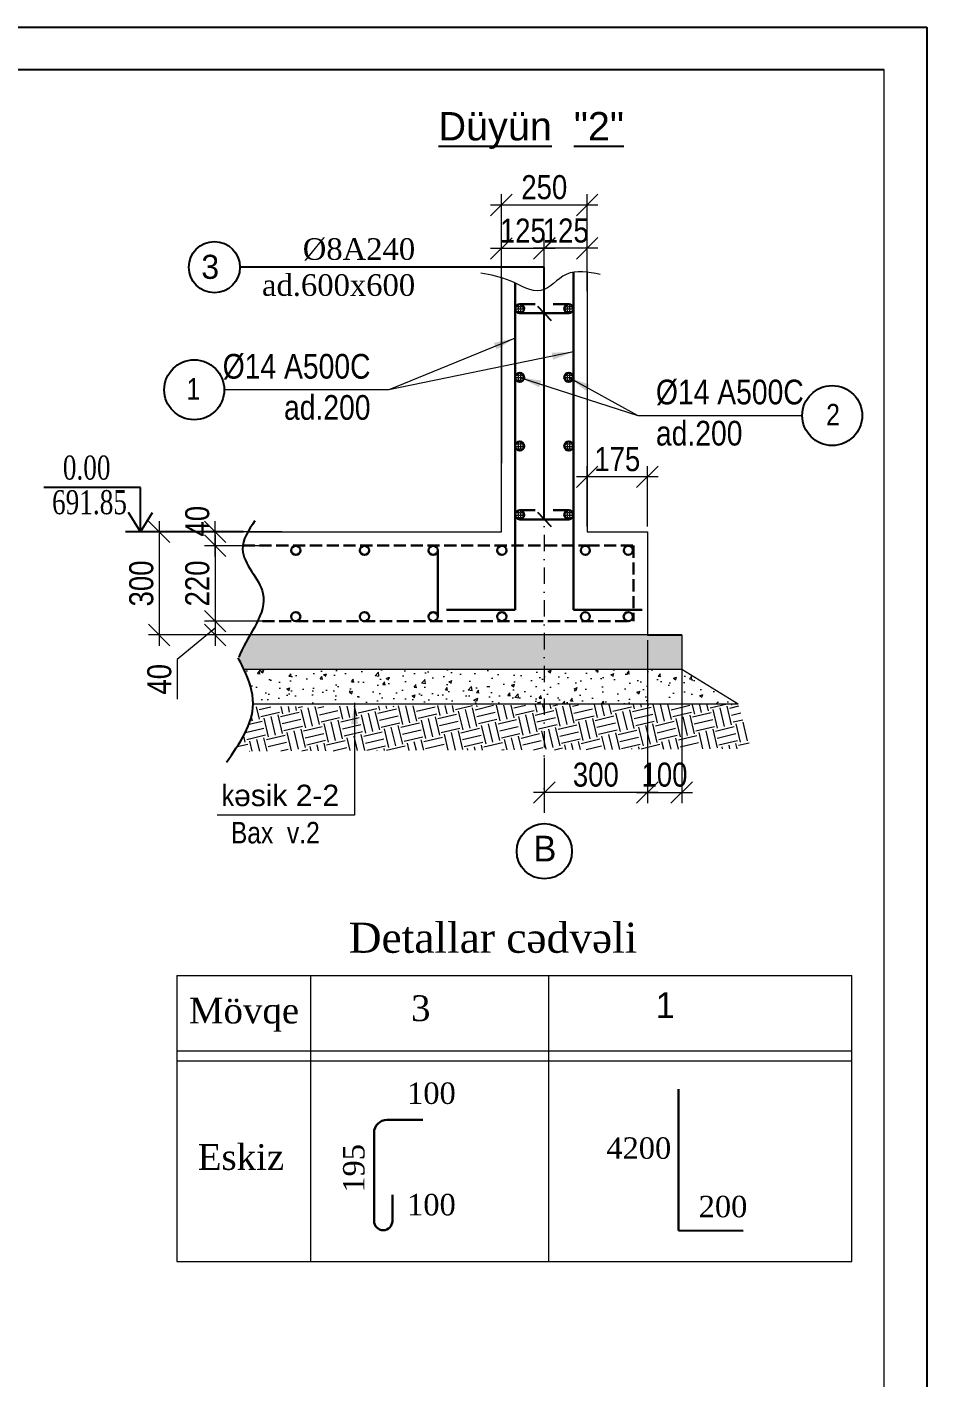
# Model space of a CAD drawing. Header units: millimetres. Extents: x 1177285 to 1225570, y -905119 to -683091.
# Drawn here: x 1215089 to 1225570, y -795209 to -779477 of the extents above; entities that cross this region are included whole.
import ezdxf

# ---------------------------------------------------------------- set-up
doc = ezdxf.new("R2010")
doc.units = ezdxf.units.MM
doc.linetypes.add('DASHDOT', pattern=[25.4, 12.7, -6.35, 0, -6.35])
doc.linetypes.add('Hidden Line', pattern=[391.222223, 282.222223, -109])
doc.layers.add('Annotation - Text', color=7, linetype='Continuous')
doc.layers.add('Text', color=7, linetype='Continuous')
doc.layers.add('Layer3', color=7, linetype='Continuous', lineweight=13)
doc.layers.add('xett', color=7, linetype='Continuous', lineweight=0)
doc.styles.add('400', font='times.ttf', dxfattribs={"width": 0.75, "height": 300})
doc.styles.get("Standard").update_dxf_attribs({"font": 'a3ar(la).ttf'})
doc.styles.add('style3', font='ARIAAL_.TTF', dxfattribs={"height": 300})
doc.styles.add('Times  New  Roman (Unicod)', font='times.ttf')
doc.styles.add('Times New  Roman', font='times.ttf')
doc.styles.add('Times New Roman', font='times.ttf')
doc.styles.add('yazitipi', font='ARIALN.TTF')
doc.dimstyles.new('sevda', dxfattribs={"dimscale": 100, "dimtxt": 2.8, "dimasz": 2.5, "dimexe": 1.25, "dimexo": 0.625, "dimtad": 1, "dimtxsty": 'yazitipi', "dimblk": 'OBLIQUE', "dimcen": 2.5, "dimdle": 1.25, "dimclrd": 253, "dimclre": 253, "dimclrt": 73, "dimaunit": 1, "dimadec": 3, "dimazin": 0, "dimtfac": 1, "dimtmove": 1, "dimatfit": 3, "dimfxl": 1, "dimlwd": 13, "dimlwe": 13, "dimarcsym": 0})

# ---------------------------------------------------------------- blocks, each defined once
blk = doc.blocks.new('_Oblique')
at = {"color": 0, "linetype": 'ByBlock', "lineweight": -2}
blk.add_line((-0.5, -0.5), (0.5, 0.5), dxfattribs=at)
blk = doc.blocks.new('*D72')
at = {"color": 253, "lineweight": 13, "ltscale": 15, "transparency": 16777216}
for p, q in [((1222313, -786619), (1222313, -788516)), ((1221113, -787988), (1221113, -788516)), ((1222438, -788391), (1220988, -788391))]:
    blk.add_line(p, q, dxfattribs=at)
at = {"layer": 'Defpoints', "color": 0, "lineweight": 30, "ltscale": 15, "transparency": 16777216}
for p in [(1222313, -786557), (1221113, -787926), (1221113, -788391)]:
    blk.add_point(p, dxfattribs=at)
at = {"color": 253, "lineweight": 13, "ltscale": 15, "transparency": 16777216, "xscale": 250, "yscale": 250, "zscale": 250, "rotation": 180}
blk.add_blockref('_Oblique', (1221113, -788391), dxfattribs=at)
at = {"color": 253, "lineweight": 13, "ltscale": 15, "transparency": 16777216, "xscale": 250, "yscale": 250, "zscale": 250}
blk.add_blockref('_Oblique', (1222313, -788391), dxfattribs=at)
at = {"color": 73, "ltscale": 15, "transparency": 16777216, "insert": (1221713, -788185), "char_height": 280, "attachment_point": 5, "style": 'yazitipi'}
blk.add_mtext('300', dxfattribs=at)
blk = doc.blocks.new('*D73')
at = {"color": 253, "lineweight": 13, "ltscale": 15, "transparency": 16777216}
for p, q in [((1222313, -786619), (1222313, -788516)), ((1222713, -786619), (1222713, -788516)), ((1222188, -788391), (1222838, -788391))]:
    blk.add_line(p, q, dxfattribs=at)
at = {"layer": 'Defpoints', "color": 0, "lineweight": 30, "ltscale": 15, "transparency": 16777216}
for p in [(1222313, -786557), (1222713, -786557), (1222713, -788391)]:
    blk.add_point(p, dxfattribs=at)
at = {"color": 253, "lineweight": 13, "ltscale": 15, "transparency": 16777216, "xscale": 250, "yscale": 250, "zscale": 250, "rotation": 180}
blk.add_blockref('_Oblique', (1222313, -788391), dxfattribs=at)
at = {"color": 253, "lineweight": 13, "ltscale": 15, "transparency": 16777216, "xscale": 250, "yscale": 250, "zscale": 250}
blk.add_blockref('_Oblique', (1222713, -788391), dxfattribs=at)
at = {"color": 73, "ltscale": 15, "transparency": 16777216, "insert": (1222513, -788185), "char_height": 280, "attachment_point": 5, "style": 'yazitipi'}
blk.add_mtext('100', dxfattribs=at)
blk = doc.blocks.new('*D74')
at = {"color": 253, "lineweight": 13, "ltscale": 15, "transparency": 16777216}
for p, q in [((1221613, -785294), (1221613, -784591)), ((1222313, -785294), (1222313, -784591)), ((1222438, -784716), (1221488, -784716))]:
    blk.add_line(p, q, dxfattribs=at)
at = {"layer": 'Defpoints', "color": 0, "lineweight": 30, "ltscale": 15, "transparency": 16777216}
for p in [(1221613, -784716), (1221613, -785357), (1222313, -785357)]:
    blk.add_point(p, dxfattribs=at)
at = {"color": 253, "lineweight": 13, "ltscale": 15, "transparency": 16777216, "xscale": 250, "yscale": 250, "zscale": 250, "rotation": 180}
blk.add_blockref('_Oblique', (1221613, -784716), dxfattribs=at)
at = {"color": 253, "lineweight": 13, "ltscale": 15, "transparency": 16777216, "xscale": 250, "yscale": 250, "zscale": 250}
blk.add_blockref('_Oblique', (1222313, -784716), dxfattribs=at)
at = {"color": 73, "ltscale": 15, "transparency": 16777216, "insert": (1221963, -784511), "char_height": 280, "attachment_point": 5, "style": 'yazitipi'}
blk.add_mtext('175', dxfattribs=at)
blk = doc.blocks.new('*D75')
at = {"color": 253, "lineweight": 13, "ltscale": 15, "transparency": 16777216}
for p, q in [((1221113, -782366), (1221113, -781929)), ((1221613, -782555), (1221613, -781929)), ((1221738, -782054), (1220988, -782054))]:
    blk.add_line(p, q, dxfattribs=at)
at = {"layer": 'Defpoints', "color": 0, "lineweight": 30, "ltscale": 15, "transparency": 16777216}
for p in [(1221113, -782054), (1221113, -782428), (1221613, -782617)]:
    blk.add_point(p, dxfattribs=at)
at = {"color": 253, "lineweight": 13, "ltscale": 15, "transparency": 16777216, "xscale": 250, "yscale": 250, "zscale": 250, "rotation": 180}
blk.add_blockref('_Oblique', (1221113, -782054), dxfattribs=at)
at = {"color": 253, "lineweight": 13, "ltscale": 15, "transparency": 16777216, "xscale": 250, "yscale": 250, "zscale": 250}
blk.add_blockref('_Oblique', (1221613, -782054), dxfattribs=at)
at = {"color": 73, "ltscale": 15, "transparency": 16777216, "insert": (1221363, -781849), "char_height": 280, "attachment_point": 5, "style": 'yazitipi'}
blk.add_mtext('125', dxfattribs=at)
blk = doc.blocks.new('*D76')
at = {"color": 253, "lineweight": 13, "ltscale": 15, "transparency": 16777216}
for p, q in [((1220613, -782414), (1220613, -781931)), ((1221113, -782063), (1221113, -781931)), ((1221238, -782056), (1220488, -782056))]:
    blk.add_line(p, q, dxfattribs=at)
at = {"layer": 'Defpoints', "color": 0, "lineweight": 30, "ltscale": 15, "transparency": 16777216}
for p in [(1220613, -782056), (1221113, -782125), (1220613, -782476)]:
    blk.add_point(p, dxfattribs=at)
at = {"color": 253, "lineweight": 13, "ltscale": 15, "transparency": 16777216, "xscale": 250, "yscale": 250, "zscale": 250, "rotation": 180}
blk.add_blockref('_Oblique', (1220613, -782056), dxfattribs=at)
at = {"color": 253, "lineweight": 13, "ltscale": 15, "transparency": 16777216, "xscale": 250, "yscale": 250, "zscale": 250}
blk.add_blockref('_Oblique', (1221113, -782056), dxfattribs=at)
at = {"color": 73, "ltscale": 15, "transparency": 16777216, "insert": (1220863, -781850), "char_height": 280, "attachment_point": 5, "style": 'yazitipi'}
blk.add_mtext('125', dxfattribs=at)
blk = doc.blocks.new('*D77')
at = {"color": 253, "lineweight": 13, "ltscale": 15, "transparency": 16777216}
for p, q in [((1221738, -781550), (1220488, -781550)), ((1220613, -782082), (1220613, -781425)), ((1221613, -782082), (1221613, -781425))]:
    blk.add_line(p, q, dxfattribs=at)
at = {"layer": 'Defpoints', "color": 0, "lineweight": 30, "ltscale": 15, "transparency": 16777216}
for p in [(1220613, -781550), (1220613, -782145), (1221613, -782145)]:
    blk.add_point(p, dxfattribs=at)
at = {"color": 253, "lineweight": 13, "ltscale": 15, "transparency": 16777216, "xscale": 250, "yscale": 250, "zscale": 250, "rotation": 180}
blk.add_blockref('_Oblique', (1220613, -781550), dxfattribs=at)
at = {"color": 253, "lineweight": 13, "ltscale": 15, "transparency": 16777216, "xscale": 250, "yscale": 250, "zscale": 250}
blk.add_blockref('_Oblique', (1221613, -781550), dxfattribs=at)
at = {"color": 73, "ltscale": 15, "transparency": 16777216, "insert": (1221113, -781344), "char_height": 280, "attachment_point": 5, "style": 'yazitipi'}
blk.add_mtext('250', dxfattribs=at)
blk = doc.blocks.new('*D78')
at = {"color": 253, "lineweight": 13, "ltscale": 15, "transparency": 16777216}
for p, q in [((1216627, -785232), (1216627, -786682)), ((1218056, -785357), (1216502, -785357)), ((1218056, -786557), (1216502, -786557))]:
    blk.add_line(p, q, dxfattribs=at)
at = {"layer": 'Defpoints', "color": 0, "lineweight": 30, "ltscale": 15, "transparency": 16777216}
for p in [(1218118, -785357), (1216627, -786557), (1218118, -786557)]:
    blk.add_point(p, dxfattribs=at)
at = {"color": 253, "lineweight": 13, "ltscale": 15, "transparency": 16777216, "xscale": 250, "yscale": 250, "zscale": 250}
for p, rotation in [((1216627, -785357), 90), ((1216627, -786557), 270)]:
    blk.add_blockref('_Oblique', p, dxfattribs=dict(at, rotation=rotation))
at = {"color": 73, "ltscale": 15, "transparency": 16777216, "insert": (1216421, -785957), "char_height": 280, "attachment_point": 5, "rotation": 90, "style": 'yazitipi'}
blk.add_mtext('300', dxfattribs=at)
blk = doc.blocks.new('*D79')
at = {"color": 253, "lineweight": 13, "ltscale": 15, "transparency": 16777216}
for p, q in [((1217279, -785642), (1217279, -785232)), ((1217815, -785357), (1217154, -785357)), ((1217815, -785517), (1217154, -785517))]:
    blk.add_line(p, q, dxfattribs=at)
at = {"layer": 'Defpoints', "color": 0, "lineweight": 30, "ltscale": 15, "transparency": 16777216}
for p in [(1217279, -785357), (1217877, -785357), (1217877, -785517)]:
    blk.add_point(p, dxfattribs=at)
at = {"color": 253, "lineweight": 13, "ltscale": 15, "transparency": 16777216, "xscale": 250, "yscale": 250, "zscale": 250}
for p, rotation in [((1217279, -785357), 90), ((1217279, -785517), 270)]:
    blk.add_blockref('_Oblique', p, dxfattribs=dict(at, rotation=rotation))
at = {"color": 73, "ltscale": 15, "transparency": 16777216, "insert": (1217073, -785232), "char_height": 280, "attachment_point": 5, "rotation": 90, "style": 'yazitipi'}
blk.add_mtext('40', dxfattribs=at)
blk = doc.blocks.new('*D80')
at = {"color": 253, "lineweight": 13, "ltscale": 15, "transparency": 16777216}
for p, q in [((1217279, -786272), (1217279, -786682)), ((1217886, -786397), (1217154, -786397)), ((1217279, -786477), (1216837, -786842)), ((1217886, -786557), (1217154, -786557)), ((1216837, -786842), (1216837, -787304))]:
    blk.add_line(p, q, dxfattribs=at)
at = {"layer": 'Defpoints', "color": 0, "lineweight": 30, "ltscale": 15, "transparency": 16777216}
for p in [(1217948, -786397), (1217279, -786557), (1217948, -786557)]:
    blk.add_point(p, dxfattribs=at)
at = {"color": 253, "lineweight": 13, "ltscale": 15, "transparency": 16777216, "xscale": 250, "yscale": 250, "zscale": 250}
for p, rotation in [((1217279, -786397), 90), ((1217279, -786557), 270)]:
    blk.add_blockref('_Oblique', p, dxfattribs=dict(at, rotation=rotation))
at = {"color": 73, "ltscale": 15, "transparency": 16777216, "insert": (1216631, -787073), "char_height": 280, "attachment_point": 5, "rotation": 90, "style": 'yazitipi'}
blk.add_mtext('40', dxfattribs=at)
blk = doc.blocks.new('*D81')
at = {"color": 253, "lineweight": 13, "ltscale": 15, "transparency": 16777216}
for p, q in [((1217279, -785392), (1217279, -786522)), ((1217422, -785517), (1217154, -785517)), ((1217422, -786397), (1217154, -786397))]:
    blk.add_line(p, q, dxfattribs=at)
at = {"layer": 'Defpoints', "color": 0, "lineweight": 30, "ltscale": 15, "transparency": 16777216}
for p in [(1217484, -785517), (1217279, -786397), (1217484, -786397)]:
    blk.add_point(p, dxfattribs=at)
at = {"color": 253, "lineweight": 13, "ltscale": 15, "transparency": 16777216, "xscale": 250, "yscale": 250, "zscale": 250}
for p, rotation in [((1217279, -785517), 90), ((1217279, -786397), 270)]:
    blk.add_blockref('_Oblique', p, dxfattribs=dict(at, rotation=rotation))
at = {"color": 73, "ltscale": 15, "transparency": 16777216, "insert": (1217073, -785957), "char_height": 280, "attachment_point": 5, "rotation": 90, "style": 'yazitipi'}
blk.add_mtext('220', dxfattribs=at)
blk = doc.blocks.new('ntnntyht')
at = {"color": 1, "lineweight": 25}
blk.add_line((1961564, -20955), (2003567, -20955), dxfattribs=at)
at = {"lineweight": 25}
blk.add_line((2003567, -20955), (2003567, -50629), dxfattribs=at)
at = {"color": 1, "lineweight": 25, "ltscale": 15}
blk.add_line((2003045, -21477), (1963653, -21477), dxfattribs=at)
at = {"lineweight": 5, "ltscale": 15}
blk.add_line((2003045, -50106), (2003045, -21477), dxfattribs=at)

msp = doc.modelspace()

# ---------------------------------------------------------------- hatches: boundary and pattern name
at = {"lineweight": 9, "ltscale": 15}
h = msp.add_hatch(dxfattribs=at)
h.set_pattern_fill('ANGLE', color=256, scale=4)
h.set_pattern_definition([(0, (-2805203.277, 2257027.838), (0, 27.94), [20.32, -7.62]), (90, (-2805203.277, 2257027.838), (-27.94, 2e-15), [20.32, -7.62])])
edge = h.paths.add_edge_path()
edge.add_arc((1220826.758, -782756.893), 53.535, -180, 180, ccw=False)
h = msp.add_hatch(dxfattribs=at)
h.set_pattern_fill('ANGLE', color=256, scale=4)
h.set_pattern_definition([(0, (-2805776.208, 2257027.838), (0, 27.94), [20.32, -7.62]), (90, (-2805776.208, 2257027.838), (-27.94, 2e-15), [20.32, -7.62])])
edge = h.paths.add_edge_path()
edge.add_arc((1221399.689, -782756.893), 53.535, -180, 180, ccw=False)
h = msp.add_hatch(dxfattribs=at)
h.set_pattern_fill('ANGLE', color=256, scale=4)
h.set_pattern_definition([(0, (-2805203.277, 2256227.838), (0, 27.94), [20.32, -7.62]), (90, (-2805203.277, 2256227.838), (-27.94, 2e-15), [20.32, -7.62])])
edge = h.paths.add_edge_path()
edge.add_arc((1220826.758, -783556.893), 53.535, -180, 180, ccw=False)
h = msp.add_hatch(dxfattribs=at)
h.set_pattern_fill('ANGLE', color=256, scale=4)
h.set_pattern_definition([(0, (-2805776.208, 2256227.838), (0, 27.94), [20.32, -7.62]), (90, (-2805776.208, 2256227.838), (-27.94, 2e-15), [20.32, -7.62])])
edge = h.paths.add_edge_path()
edge.add_arc((1221399.689, -783556.893), 53.535, -180, 180, ccw=False)
h = msp.add_hatch(dxfattribs=at)
h.set_pattern_fill('ANGLE', color=256, scale=4)
h.set_pattern_definition([(0, (-2805203.277, 2255427.838), (0, 27.94), [20.32, -7.62]), (90, (-2805203.277, 2255427.838), (-27.94, 2e-15), [20.32, -7.62])])
edge = h.paths.add_edge_path()
edge.add_arc((1220826.758, -784356.893), 53.535, -180, 180, ccw=False)
h = msp.add_hatch(dxfattribs=at)
h.set_pattern_fill('ANGLE', color=256, scale=4)
h.set_pattern_definition([(0, (-2805776.208, 2255427.838), (0, 27.94), [20.32, -7.62]), (90, (-2805776.208, 2255427.838), (-27.94, 2e-15), [20.32, -7.62])])
edge = h.paths.add_edge_path()
edge.add_arc((1221399.689, -784356.893), 53.535, -180, 180, ccw=False)
h = msp.add_hatch(dxfattribs=at)
h.set_pattern_fill('ANGLE', color=256, scale=4)
h.set_pattern_definition([(0, (-2805203.277, 2254627.838), (0, 27.94), [20.32, -7.62]), (90, (-2805203.277, 2254627.838), (-27.94, 2e-15), [20.32, -7.62])])
edge = h.paths.add_edge_path()
edge.add_arc((1220826.758, -785156.893), 53.535, -180, 180, ccw=False)
h = msp.add_hatch(dxfattribs=at)
h.set_pattern_fill('ANGLE', color=256, scale=4)
h.set_pattern_definition([(0, (-2805776.208, 2254627.838), (0, 27.94), [20.32, -7.62]), (90, (-2805776.208, 2254627.838), (-27.94, 2e-15), [20.32, -7.62])])
edge = h.paths.add_edge_path()
edge.add_arc((1221399.689, -785156.893), 53.535, -180, 180, ccw=False)
at = {"lineweight": 5, "ltscale": 5}
h = msp.add_hatch(dxfattribs=at)
h.set_pattern_fill('AR-CONC', color=4)
h.set_pattern_definition([(50, (163707.96, -18391.27), (182.184669, -15.939086), [19.05, -209.55]), (355, (163707.96, -18391.27), (-35.243421, 191.056845), [15.24, -167.640584]), (100.451445, (163723.14, -18392.6), (146.941247, 175.117752), [16.19001, -178.090245]), (46.1842, (163707.96, -18340.47), (271.07904, -42.042328), [28.575, -314.325]), (96.635558, (163730.55, -18343.97), (237.404134, 247.426125), [24.285023, -267.13561]), (351.18415, (163707.96, -18340.47), (237.404134, 247.426125), [22.85997, -251.45973]), (21, (163733.36, -18353.17), (151.614391, -102.265198), [19.05, -209.55]), (326, (163733.36, -18353.17), (61.802028, 184.187966), [15.24, -167.64]), (71.451445, (163746, -18361.69), (213.41642, 81.92277), [16.19001, -178.089938]), (37.5, (163707.96, -18391.266), (3.0886033, 84.555039), [0, -165.608, 0, -170.18, 0, -168.275]), (7.5, (163707.96, -18391.27), (66.8196625, 100.180575), [0, -97.028, 0, -161.798, 0, -64.135]), (327.5, (163651.317, -18391.266), (135.590595, -5.728744), [0, -63.5, 0, -198.12, 0, -262.89]), (317.5, (163625.92, -18391.27), (148.129181, 25.426491), [0, -82.55, 0, -131.572, 0, -186.69])])
edge = h.paths.add_edge_path()
edge.add_line((1217615.669, -786956.893), (1217583.362, -786890.82))
edge.add_line((1217583.362, -786890.82), (1217551.246, -786828.883))
edge.add_line((1217551.246, -786828.883), (1217580.837, -786756.96))
edge.add_line((1217580.837, -786756.96), (1217608.372, -786699.616))
edge.add_line((1217608.372, -786699.616), (1217639.064, -786642.055))
edge.add_line((1217639.064, -786642.055), (1217671.622, -786584.335))
edge.add_line((1217671.622, -786584.335), (1217687.345, -786556.893))
edge.add_line((1217687.345, -786556.893), (1222642.627, -786556.893))
edge.add_line((1222713.224, -786556.893), (1222713.224, -786956.893))
edge.add_line((1222713.224, -786956.893), (1217615.669, -786956.893))
at = {"lineweight": 13}
h = msp.add_hatch(dxfattribs=at)
h.set_pattern_fill('AR-CONC', color=256, scale=2)
h.paths.add_polyline_path([(1217721.478, -787356.893), (1217721.324, -787333.61), (1217718.724, -787295.944), (1217713.94, -787258.095), (1217707.141, -787220.162), (1217698.498, -787182.243), (1217688.18, -787144.435), (1217676.358, -787106.836), (1217663.202, -787069.546), (1217648.883, -787032.661), (1217633.57, -786996.28), (1217617.433, -786960.5), (1217615.708, -786956.893), (1222713.224, -786956.893), (1223372.311, -787356.893)])
at = {"layer": 'Annotation - Text', "lineweight": 5, "ltscale": 20}
h = msp.add_hatch(dxfattribs=at)
h.set_pattern_fill('EARTH', color=253, scale=35, angle=-76.6397816)
h.set_pattern_definition([(283.360218, (163707.96, -18391.27), (267.590996, -164.8793), [222.25, -222.25]), (283.360218, (163789.05, -18372), (267.590996, -164.8793), [222.25, -222.25]), (283.360218, (163870.13, -18352.75), (267.590996, -164.8793), [222.25, -222.25]), (13.360218, (163903.58, -18373.36), (164.8793, 267.590996), [222.25, -222.25]), (13.360218, (163922.84, -18454.45), (164.8793, 267.590996), [222.25, -222.25]), (13.360218, (163942.1, -18535.54), (164.8793, 267.590996), [222.25, -222.25])])
h.paths.add_polyline_path([(1223372.311, -787356.893), (1223516.604, -787882.035), (1217501.21, -787910.157), (1217507.042, -787901.537), (1217529.64, -787867.32), (1217551.604, -787833.014), (1217572.805, -787798.602), (1217593.118, -787764.067), (1217612.415, -787729.391), (1217630.569, -787694.557), (1217647.453, -787659.546), (1217662.94, -787624.341), (1217676.903, -787588.924), (1217689.216, -787553.279), (1217699.75, -787517.386), (1217708.38, -787481.229), (1217714.978, -787444.791), (1217719.418, -787408.052), (1217720.244, -787393.839)])

# ---------------------------------------------------------------- linework, layer by layer
at = {"ltscale": 15}
for p, q in [((1221113.224, -782274.391), (1217569.19, -782274.391)), ((1221113.224, -785210.428), (1221113.224, -782274.391)), ((1221032.654, -782726.433), (1221193.793, -782894.423)), ((1221032.654, -785126.433), (1221193.793, -785294.423)), ((1217609.338, -785356.893), (1216234.995, -785356.893)), ((1222313.224, -786556.893), (1222713.224, -786556.893))]:
    msp.add_line(p, q, dxfattribs=at)
at = {"linetype": 'DASHDOT', "lineweight": 15, "ltscale": 15}
msp.add_line((1221113.224, -782341.584), (1221113.224, -788753.908), dxfattribs=at)
at = {"lineweight": 30, "ltscale": 0.5}
for p, q in [((1221453.224, -786264.094), (1221453.224, -782332.248)), ((1220773.224, -786264.094), (1220773.224, -782458.95)), ((1221008.569, -782703.359), (1220826.758, -782703.359)), ((1221399.689, -782810.428), (1220826.758, -782810.428)), ((1221399.689, -782703.359), (1221217.879, -782703.359)), ((1221008.569, -785103.359), (1220826.758, -785103.359)), ((1221399.689, -785103.359), (1221217.879, -785103.359)), ((1221399.689, -785210.428), (1220826.758, -785210.428)), ((1219973.224, -786264.094), (1220773.224, -786264.094)), ((1221453.224, -786264.094), (1222253.224, -786264.094))]:
    msp.add_line(p, q, dxfattribs=at)
at = {"color": 3, "lineweight": 15, "ltscale": 15}
for p, q in [((1221613.224, -782332.022), (1221613.224, -785356.893)), ((1220613.224, -782396.189), (1220613.224, -784556.893))]:
    msp.add_line(p, q, dxfattribs=at)
at = {"color": 7}
msp.add_line((1216411.231, -784838.823), (1215284.922, -784838.823), dxfattribs=at)
at = {"color": 0}
msp.add_line((1216411.231, -785356.893), (1216411.231, -784838.823), dxfattribs=at)
at = {"lineweight": 30, "ltscale": 15}
msp.add_line((1219872.612, -785572.021), (1219872.023, -786343.359), dxfattribs=at)
at = {"color": 1, "lineweight": 9, "ltscale": 5}
for p, q in [((1222713.224, -786556.893), (1222713.224, -786956.893)), ((1217615.75, -786956.893), (1222713.224, -786956.893)), ((1222713.224, -786956.893), (1223372.311, -787356.893)), ((1217721.764, -787356.893), (1223372.311, -787356.893))]:
    msp.add_line(p, q, dxfattribs=at)
at = {"color": 2, "lineweight": 13, "ltscale": 3}
for p, q in [((1216831.976, -790523.386), (1216831.976, -793852.517)), ((1216831.976, -790523.386), (1224694.104, -790523.386)), ((1218395.309, -793852.517), (1218395.309, -790523.386)), ((1221166.289, -793852.517), (1221166.289, -790523.386)), ((1224694.104, -793852.517), (1224694.104, -790523.386)), ((1216831.976, -791399.198), (1224694.104, -791399.198)), ((1216831.976, -791516.72), (1224694.104, -791516.72)), ((1216831.976, -793852.517), (1224694.104, -793852.517))]:
    msp.add_line(p, q, dxfattribs=at)
at = {"color": 7, "lineweight": 30}
for p, q in [((1222676.822, -791847.004), (1222676.822, -793491.709)), ((1219280.574, -792204.207), (1219698.735, -792204.207)), ((1219130.574, -792354.207), (1219130.574, -793381.954)), ((1219343.671, -793381.954), (1219343.671, -793078.378)), ((1222676.822, -793491.709), (1223427.985, -793494.927))]:
    msp.add_line(p, q, dxfattribs=at)
at = {"color": 3, "lineweight": 15, "ltscale": 15}
for points in [[(1217661.58, -785356.893), (1220613.224, -785356.893), (1220613.224, -782396.189)], [(1221613.224, -785356.893), (1222313.224, -785356.893), (1222313.224, -786556.893), (1217687.358, -786556.893)]]:
    msp.add_lwpolyline(points, dxfattribs=at)
at = {"color": 7, "ltscale": 15}
for points in [[(1216411.231, -785356.893), (1216272.629, -785132.549)], [(1216411.231, -785356.893), (1216549.833, -785132.549)]]:
    msp.add_lwpolyline(points, dxfattribs=at)
at = {"linetype": 'Hidden Line', "lineweight": 30, "ltscale": 0.5}
for points in [[(1217600.781, -785516.893), (1221613.224, -785516.893), (1222153.224, -785516.893), (1222153.224, -786396.893)], [(1222078.544, -786396.893), (1217774.418, -786396.893)]]:
    msp.add_lwpolyline(points, dxfattribs=at)
at = {"ltscale": 15}
for centre, radius in [((1217271.175, -782274.391), 298.016), ((1217036.168, -783701.848), 348.829), ((1224466.124, -784001.608), 348.829)]:
    msp.add_circle(centre, radius, dxfattribs=at)
at = {"lineweight": 30, "ltscale": 15}
for centre in [(1220826.758, -782756.893), (1221399.689, -782756.893), (1220826.758, -783556.893), (1221399.689, -783556.893), (1220826.758, -784356.893), (1221399.689, -784356.893), (1220826.758, -785156.893), (1221399.689, -785156.893), (1218219.078, -785572.021), (1219019.078, -785572.021), (1219819.078, -785572.021), (1220619.078, -785572.021), (1221591.161, -785572.021), (1222091.161, -785572.021), (1218218.488, -786343.359), (1219018.488, -786343.359), (1219818.488, -786343.359), (1220618.488, -786343.359), (1221590.572, -786343.359), (1222090.572, -786343.359)]:
    msp.add_circle(centre, 53.535, dxfattribs=at)
at = {"ltscale": 2}
msp.add_circle((1221113.224, -789075.634), 321.726, dxfattribs=at)
at = {"color": 7, "lineweight": 30}
for centre, radius, start, end in [((1219280.574, -792354.207), 150, 90, 180), ((1219237.122, -793381.954), 106.549, 180, 0)]:
    msp.add_arc(centre, radius, start, end, dxfattribs=at)
at = {"color": 3, "lineweight": 15, "ltscale": 15}
msp.add_open_spline([(1221764.741, -782358.897), (1221625.682, -782330.614), (1221364.515, -782277.496), (1221080.745, -782648.108), (1220720.248, -782404.952), (1220486.405, -782364.006), (1220373.224, -782344.188)], degree=3, knots=[0, 0, 0, 0, 396.569471222, 744.803571138, 1121.327533252, 1474.506465849, 1474.506465849, 1474.506465849, 1474.506465849], dxfattribs=at)
at = {"ltscale": 15}
for points, knots in [([(1217743.747, -785227.356), (1217669.518, -785338.283), (1217479.085, -785622.864), (1218055.077, -786122.604), (1217658.025, -786556.623), (1217562.199, -786801.649), (1217557.345, -786814.058)], [0, 0, 0, 0, 361.980962824, 928.655094944, 1680.73233635, 1720.853094364, 1720.853094364, 1720.853094364, 1720.853094364]), ([(1217412.839, -788037.879), (1217567.151, -787818.011), (1217806.856, -787476.471), (1217657.85, -787032.429), (1217571.111, -786866.763), (1217547.987, -786822.597)], [0, 0, 0, 0, 747.78077882, 1161.591063032, 1312.014978697, 1312.014978697, 1312.014978697, 1312.014978697])]:
    msp.add_open_spline(points, degree=3, knots=knots, dxfattribs=at)
at = {"layer": 'xett', "lineweight": 0}
for points in [[(1219301.007, -783701.848), (1219301.007, -783701.848), (1217384.997, -783701.848)], [(1222201.286, -784001.608), (1222201.286, -784001.608), (1224117.295, -784001.608)]]:
    msp.add_lwpolyline(points, dxfattribs=at)

# ---------------------------------------------------------------- block references
at = {"color": 3, "xscale": 0.9570868817713193, "yscale": 0.9570868817713193, "zscale": 0.9570868817713193}
msp.add_blockref('ntnntyht', (-692018.363, -759421.841), dxfattribs=at)

# ---------------------------------------------------------------- texts
at = {"ltscale": 2, "insert": (1217327.096, -782130.39), "char_height": 280, "width": 6406.56045, "attachment_point": 3, "rotation": 359.7096595, "style": 'style3'}
msp.add_mtext('3', dxfattribs=at)
at = {"color": 0, "lineweight": 25, "ltscale": 0.5, "char_height": 249.99, "width": 9290.73146}
for s, insert, attachment_point in [('{\\fArial Narrow|b0|i0|c238|p34;1}', (1217105.998, -783566.02), 3), ('{\\fArial Narrow|b0|i0|c238|p34;2}', (1224396.294, -783865.781), 1), ('{\\fArial Narrow|b0|i0|c238|p34;k\\fArial|b0|i0|c238|p34;əsik 2-2}', (1217357.579, -788300.228), 1), ('{\\fArial Narrow|b0|i0|c238|p34;Bax  v.2}', (1217463.185, -788734.005), 1)]:
    msp.add_mtext(s, dxfattribs=dict(at, insert=insert, attachment_point=attachment_point))
at = {"lineweight": 9, "char_height": 280, "width": 23109.77763, "style": '400'}
for s, insert, attachment_point in [('{\\fTimes New Roman|b0|i0|c238|p18;0.0}0', (1216061.325, -784467.809), 3), ('{\\fTimes New Roman|b0|i0|c238|p18;691.85}', (1215380.379, -784870.608), 1)]:
    msp.add_mtext(s, dxfattribs=dict(at, insert=insert, attachment_point=attachment_point))
at = {"ltscale": 2, "insert": (1221253.865, -788894.249), "char_height": 300, "width": 6406.56045, "attachment_point": 3, "style": 'style3'}
msp.add_mtext('B', dxfattribs=at)
at = {"color": 0, "lineweight": 0, "insert": (1218835.964, -789907.747), "char_height": 350, "width": 16391.5823, "attachment_point": 1, "style": 'Times New Roman'}
msp.add_mtext('{\\fTimes New Roman|b0|i0|c238|p18;Detallar cədvəli}', dxfattribs=at)
at = {"color": 0, "lineweight": 0, "char_height": 300, "attachment_point": 5}
for s, insert in [('{\\fTimes New Roman|b0|i0|c238|p18;Mövqe}', (1217616.544, -790979.047)), ('          {\\fTimes New Roman|b0|i0|c238|p18;3}', (1219117.086, -790905.289)), ('         1 ', (1222020.218, -790866.968)), ('{\\fTimes New Roman|b0|i0|c238|p18;Eskiz}', (1217580.446, -792638.063))]:
    msp.add_mtext(s, dxfattribs=dict(at, insert=insert))
at = {"color": 0, "lineweight": 0, "char_height": 250, "attachment_point": 5, "style": 'Times  New  Roman (Unicod)'}
for s, insert in [('{\\fTimes New Roman|b0|i0|c238|p18;10}0', (1219798.685, -791894.868)), ('{\\fTimes New Roman|b0|i0|c238|p18;4200}', (1222213.259, -792534.027)), ('{\\fTimes New Roman|b0|i0|c238|p18;10}0', (1219798.685, -793192.463)), ('{\\fTimes New Roman|b0|i0|c238|p18;200}', (1223194.264, -793214.522))]:
    msp.add_mtext(s, dxfattribs=dict(at, insert=insert))
at = {"color": 0, "lineweight": 0, "insert": (1218895.936, -792768.132), "char_height": 250, "attachment_point": 5, "rotation": 90, "style": 'Times  New  Roman (Unicod)'}
msp.add_mtext('{\\fTimes New Roman|b0|i0|c238|p18;195}', dxfattribs=at)
at = {"layer": 'Layer3', "color": 0, "lineweight": 25, "insert": (1224673.445, -780467.332), "char_height": 520, "width": 7423.62436, "attachment_point": 3}
msp.add_mtext('\\pxqc;{\\H0.63462x;\\LD\\fArial|b0|i0|c238|p34;üyün  "2"}', dxfattribs=at)
at = {"layer": 'Text', "ltscale": 30, "insert": (1219609.064, -782613.369), "char_height": 287.5392, "attachment_point": 9, "style": 'Times New  Roman'}
msp.add_mtext(' {\\H0.875x;%%C8A\\fTimes New Roman|b0|i0|c238|p18;240\\fTimes New Roman|b0|i0|c204|p18; \\fTimes New Roman|b0|i0|c238|p18;\\P\\fTimes New Roman|b0|i0|c204|p18; \\fTimes New Roman|b0|i0|c238|p18;ad.\\fTimes New Roman|b0|i0|c204|p18;6\\fTimes New Roman|b0|i0|c238|p18;00x\\fTimes New Roman|b0|i0|c204|p18;6\\fTimes New Roman|b0|i0|c238|p18;00}', dxfattribs=at)
at = {"layer": 'Text', "ltscale": 30, "char_height": 287.5392, "width": 3053.17713, "style": 'Times New  Roman'}
for insert, attachment_point in [((1219089.065, -783284.195), 3), ((1222413.228, -783583.956), 1)]:
    msp.add_mtext('{\\fArial Narrow|b0|i0|c0|p34;%%C1\\fArial Narrow|b0|i0|c238|p34;4\\fArial Narrow|b0|i0|c0|p34; A\\fArial Narrow|b0|i0|c238|p34;500C  \\Pad.200}', dxfattribs=dict(at, insert=insert, attachment_point=attachment_point))

# ---------------------------------------------------------------- dimensions: what is measured, and where the dimension line sits
at = {"ltscale": 15}
for base, p1, p2, angle, picture, middle in [((1220613.224, -781549.55), (1221613.224, -782144.972), (1220613.224, -782144.972), 180, '*D77', (1221113.224, -781344.09)), ((1221613.224, -784716.315), (1222313.224, -785356.893), (1221613.224, -785356.893), 180, '*D74', (1221963.224, -784510.855)), ((1216626.906, -786556.893), (1218118.161, -785356.893), (1218118.161, -786556.893), 90, '*D78', (1216421.445, -785956.893)), ((1217278.783, -786396.893), (1217484.172, -785516.893), (1217484.172, -786396.893), 90, '*D81', (1217073.323, -785956.893))]:
    dim = msp.add_linear_dim(base=base, p1=p1, p2=p2, angle=angle, dimstyle='sevda', override={"dimlfac": 0.25}, dxfattribs=at)
    dim.commit()
    dim.dimension.update_dxf_attribs({"geometry": picture, "text_midpoint": middle})
for base, p1, p2, angle, picture, middle in [((1220613.224, -782055.71), (1221113.224, -782125.358), (1220613.224, -782476.376), 180, '*D76', (1220863.224, -782055.71)), ((1221113.224, -782054.306), (1221613.224, -782617.074), (1221113.224, -782428.3), 180, '*D75', (1221363.224, -782054.306)), ((1217278.783, -785356.893), (1217877.06, -785516.893), (1217877.06, -785356.893), 90, '*D79', (1217278.783, -785231.893)), ((1217278.783, -786556.893), (1217948.497, -786396.893), (1217948.497, -786556.893), 90, '*D80', (1216836.613, -786904.278)), ((1221113.224, -788390.537), (1222313.224, -786556.893), (1221113.224, -787925.773), 180, '*D72', (1221713.224, -788390.537)), ((1222713.224, -788390.537), (1222313.224, -786556.893), (1222713.224, -786556.893), 180, '*D73', (1222513.224, -788390.537))]:
    dim = msp.add_linear_dim(base=base, p1=p1, p2=p2, angle=angle, dimstyle='sevda', override={"dimlfac": 0.25}, dxfattribs=at)
    dim.commit()
    dim.dimension.update_dxf_attribs({"geometry": picture, "text_midpoint": middle, "dimtype": 160})

# ---------------------------------------------------------------- leaders
for points in [[(1220773.224, -783099.205), (1219301.007, -783701.848)], [(1221453.224, -783260.264), (1219301.007, -783701.848)], [(1220826.758, -783556.893), (1222201.286, -784001.608)], [(1221399.689, -783556.893), (1222201.286, -784001.608)], [(1218903.676, -787346.912), (1218903.676, -788656.268), (1217304.631, -788656.268)]]:
    msp.add_leader(points, dimstyle='sevda', override={"dimgap": 0.625, "dimtad": 0}, dxfattribs=at)

doc.saveas('drawing.dxf')
